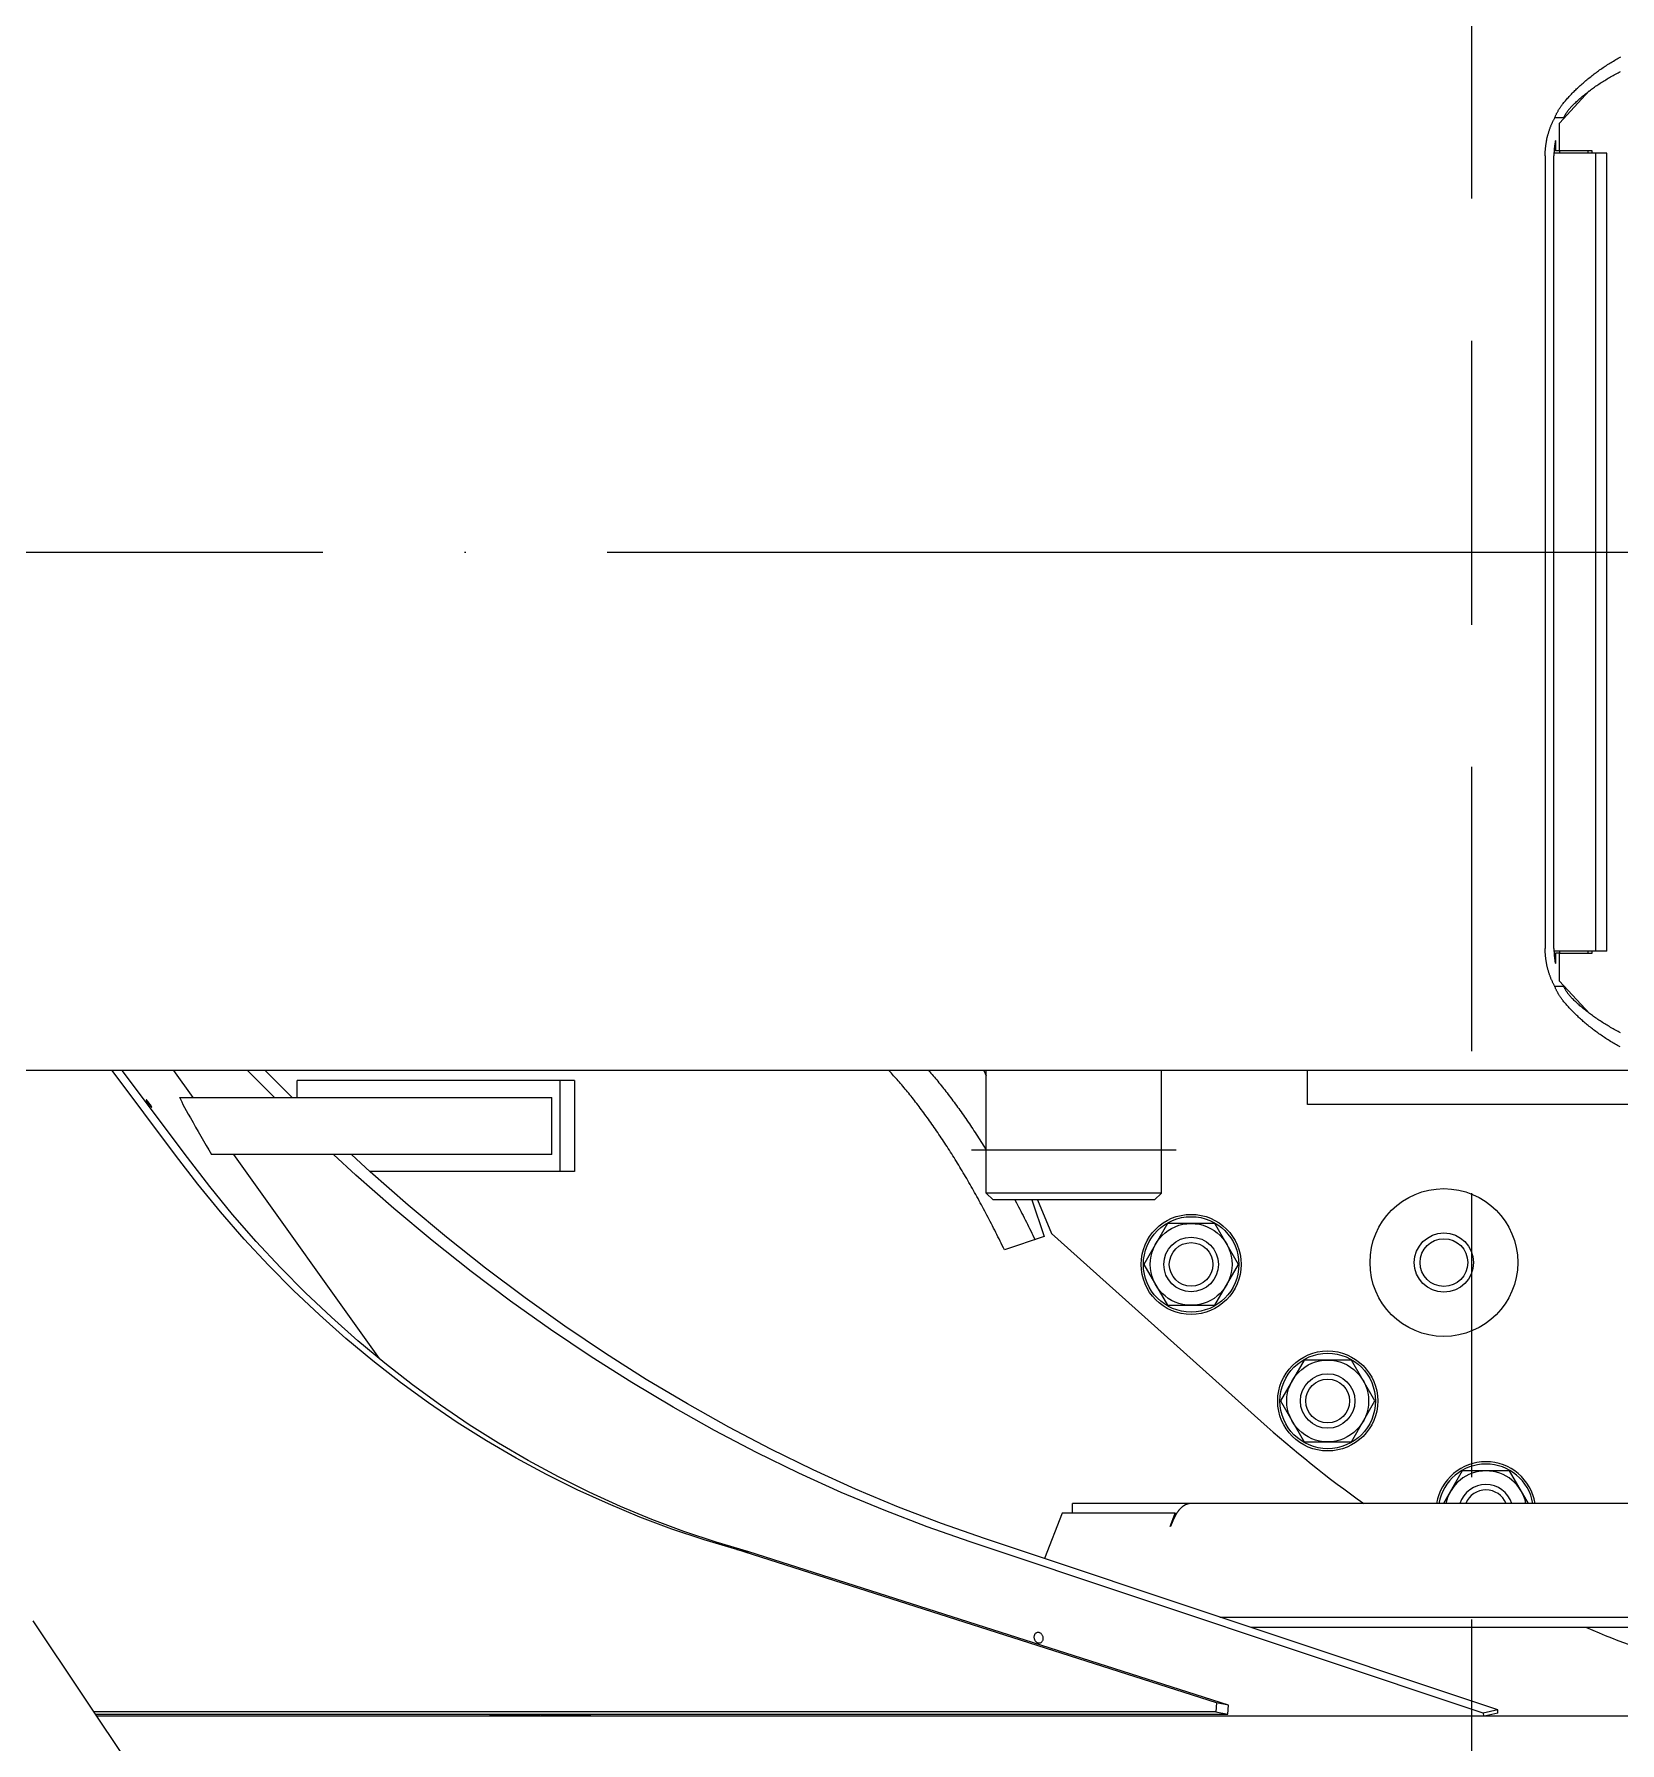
# Model space of a CAD drawing. Header units: millimetres. Extents: x 1084702 to 1166801, y 36632 to 124519.
# Drawn here: x 1097260 to 1097958, y 57961 to 58713 of the extents above; entities that cross this region are included whole.
import ezdxf

# ---------------------------------------------------------------- set-up
doc = ezdxf.new("R2010")
doc.units = ezdxf.units.MM
doc.header["$LTSCALE"] = 250
doc.linetypes.add('CENTER', pattern=[3, 2.5, -0.25, 0, -0.25])
doc.linetypes.add('DASHED', pattern=[0.75, 0.5, -0.25])
doc.layers.get('0').update_dxf_attribs({"color": 255})

# ---------------------------------------------------------------- blocks, each defined once
blk = doc.blocks.new('PK65002M m platform_top')
at = {"linetype": 'Continuous'}
for p, q in [((-9152.9, 3422.31), (-9109.2, 3356.88)), ((-9137.12, 3398.68), (-9977.22, 3398.68)), ((-9753.59, 3397.46), (-9748.3, 3398.68)), ((-9747.14, 3397.43), (-9747.25, 3398.68)), ((-9634.77, 3397.97), (-9634.99, 3393.99)), ((-9136.65, 3397.97), (-9634.77, 3397.97)), ((-9629.5, 3396.92), (-9634.77, 3397.97)), ((-9354.44, 3398.12), (-9354.64, 3397.97)), ((-9354.44, 3398.12), (-9332.49, 3398.15)), ((-9332.73, 3397.97), (-9332.49, 3398.15)), ((-9332.49, 3398.15), (-9332.35, 3397.97)), ((-9332.04, 3398.15), (-9332.28, 3397.97)), ((-9332.04, 3398.15), (-9310.02, 3398.18)), ((-9310.3, 3397.97), (-9310.02, 3398.18)), ((-9310.02, 3398.18), (-9309.87, 3397.97)), ((-9280.62, 3398.69), (-9295.09, 3398.69)), ((-9753.59, 3397.46), (-9753.45, 3395.98)), ((-9753.45, 3395.98), (-9747.14, 3397.43)), ((-9753.45, 3395.98), (-9527.71, 3320.69)), ((-9747.14, 3397.43), (-9521.4, 3322.13)), ((-9634.99, 3393.99), (-9629.72, 3392.94)), ((-9634.99, 3393.99), (-9424, 3326.51)), ((-9629.72, 3392.94), (-9629.5, 3396.92)), ((-9629.72, 3392.94), (-9418.73, 3325.46)), ((-9629.5, 3396.92), (-9135.95, 3396.92)), ((-9904.12, 3359.82), (-9645.03, 3359.82)), ((-9631.27, 3355.23), (-9903.78, 3355.23)), ((-9561.84, 3309.49), (-9554.11, 3329.49)), ((-9418.73, 3325.46), (-9424, 3326.51)), ((-9609.34, 3315.4), (-9611.62, 3309.49)), ((-9610.56, 3312.88), (-9609.59, 3315.4)), ((-9609.59, 3315.4), (-9609.34, 3315.4)), ((-9611.98, 3309.94), (-9611.62, 3309.49)), ((-9611.62, 3309.49), (-9561.84, 3309.49)), ((-9566.38, 3309.49), (-9566.38, 3305.2)), ((-9900.05, 3305.2), (-9566.38, 3305.2)), ((-9766.96, 3305.2), (-9758.68, 3290.86)), ((-9737.9, 3290.86), (-9729.62, 3305.2)), ((-9616.16, 3305.8), (-9616.16, 3305.2)), ((-9758.68, 3290.86), (-9737.9, 3290.86)), ((-9689.08, 3278.12), (-9699.47, 3260.12)), ((-9668.29, 3278.12), (-9689.08, 3278.12)), ((-9657.9, 3260.12), (-9668.29, 3278.12)), ((-9557.17, 3186.46), (-9649.29, 3269.04)), ((-9699.47, 3260.12), (-9689.08, 3242.12)), ((-9668.29, 3242.12), (-9657.9, 3260.12)), ((-9689.08, 3242.12), (-9668.29, 3242.12)), ((-9197.32, 3151.68), (-9261.37, 3241.45)), ((-9628.99, 3218.04), (-9639.38, 3200.04)), ((-9608.2, 3218.04), (-9628.99, 3218.04)), ((-9597.81, 3200.04), (-9608.2, 3218.04)), ((-9639.38, 3200.04), (-9628.99, 3182.04)), ((-9608.2, 3182.04), (-9597.81, 3200.04)), ((-9553.94, 3187.83), (-9536.49, 3193.69)), ((-9548.52, 3171.68), (-9553.94, 3187.83)), ((-9628.99, 3182.04), (-9608.2, 3182.04)), ((-9551.05, 3171.68), (-9557.17, 3186.46)), ((-9605.5, 3168.68), (-9602.5, 3171.68)), ((-9605.5, 3168.68), (-9605.5, 3114.68)), ((-9605.5, 3168.68), (-9528.5, 3168.68)), ((-9602.5, 3171.68), (-9531.5, 3171.68)), ((-9528.5, 3168.68), (-9531.5, 3171.68)), ((-9528.5, 3168.68), (-9528.5, 3114.68)), ((-9347.31, 3159.18), (-9257.32, 3159.18)), ((-9347.31, 3119.18), (-9347.31, 3159.18)), ((-9340.93, 3119.18), (-9340.93, 3159.18)), ((-9522, 3149.68), (-9611.96, 3149.68)), ((-9337.35, 3151.68), (-9187.64, 3151.68)), ((-9337.35, 3151.68), (-9337.35, 3126.68)), ((-9177.11, 3153.07), (-9148.38, 3114.68)), ((-9171.84, 3152.03), (-9143.9, 3114.68)), ((-10502, 3129.68), (-9669.85, 3129.68)), ((-9669.85, 3129.68), (-9669.85, 3114.68)), ((-9173.77, 3126.68), (-9337.35, 3126.68)), ((-9225.4, 3126.68), (-9225.4, 3119.18)), ((-9223.09, 3126.68), (-9211.29, 3114.68)), ((-9215.35, 3126.68), (-9203.55, 3114.68)), ((-9170.93, 3114.68), (-9179.49, 3126.68)), ((-9173.77, 3126.73), (-9173.77, 3126.68)), ((-10512, 3114.68), (-8205.31, 3114.68)), ((-9527.48, 3114.68), (-9528.5, 3117.15)), ((-9347.31, 3119.18), (-9225.4, 3119.18)), ((-9780.66, 3075.41), (-9793.79, 3089.59)), ((-9778.55, 3077.68), (-9782.42, 3077.68)), ((-9780.66, 3075.41), (-9780.66, 3063.18)), ((-9778.84, 3063.18), (-9778.84, 3067.69)), ((-9801.41, 3062.18), (-9801.41, 2711.18)), ((-9801.41, 3062.18), (-9796.48, 3062.18)), ((-9796.48, 2711.18), (-9796.48, 3062.18)), ((-9796.48, 3062.18), (-9778.23, 3062.18)), ((-9794.99, 3063.18), (-9794.99, 3062.18)), ((-9780.66, 3063.18), (-9794.99, 3063.18)), ((-9793.17, 3062.18), (-9793.17, 3063.18)), ((-9780.84, 3063.18), (-9780.84, 3062.18)), ((-9780.66, 3063.18), (-9778.84, 3063.18)), ((-9778.21, 3061.04), (-9778.21, 2712.33)), ((-9774.35, 2712.33), (-9774.35, 3061.04)), ((-9801.41, 2711.18), (-9778.23, 2711.18)), ((-9794.99, 2711.18), (-9794.99, 2710.18)), ((-9794.99, 2710.18), (-9780.66, 2710.18)), ((-9793.17, 2710.18), (-9793.17, 2711.18)), ((-9780.84, 2711.18), (-9780.84, 2710.18)), ((-9780.66, 2710.18), (-9778.84, 2710.18)), ((-9780.66, 2710.18), (-9780.66, 2697.94)), ((-9778.84, 2705.68), (-9778.84, 2710.18)), ((-9793.75, 2683.81), (-9780.66, 2697.94)), ((-9782.42, 2695.68), (-9778.55, 2695.68))]:
    blk.add_line(p, q, dxfattribs=at)
at = {"linetype": 'CENTER'}
blk.add_line((-7861.58, 2886.68), (-11156.47, 2886.68), dxfattribs=at)
at = {"linetype": 'Continuous'}
for points in [[(-9295.09, 3398.69), (-9295.42, 3398.69), (-9295.76, 3398.69), (-9296.12, 3398.69), (-9296.49, 3398.68), (-9296.88, 3398.68), (-9297.28, 3398.68), (-9297.69, 3398.68), (-9298.12, 3398.68)], [(-9278.78, 3398.68), (-9278.92, 3398.68), (-9279.09, 3398.68), (-9279.29, 3398.68), (-9279.51, 3398.68), (-9279.76, 3398.69), (-9280.03, 3398.69), (-9280.31, 3398.69), (-9280.62, 3398.69)], [(-9553.4, 3364.28), (-9553.41, 3364.56), (-9553.4, 3364.84), (-9553.36, 3365.11), (-9553.3, 3365.37), (-9553.21, 3365.62), (-9553.1, 3365.84), (-9552.97, 3366.05), (-9552.81, 3366.23), (-9552.65, 3366.39), (-9552.46, 3366.51), (-9552.26, 3366.61), (-9552.05, 3366.68)], [(-9550.95, 3361.88), (-9551.17, 3361.85), (-9551.39, 3361.85), (-9551.61, 3361.88), (-9551.83, 3361.95), (-9552.04, 3362.05), (-9552.25, 3362.17), (-9552.45, 3362.33), (-9552.64, 3362.51), (-9552.81, 3362.72), (-9552.96, 3362.94), (-9553.09, 3363.19), (-9553.2, 3363.45), (-9553.29, 3363.72), (-9553.36, 3364), (-9553.4, 3364.28)], [(-9552.05, 3366.68), (-9551.84, 3366.71), (-9551.62, 3366.71), (-9551.4, 3366.67), (-9551.18, 3366.61), (-9550.96, 3366.51), (-9550.75, 3366.39), (-9550.55, 3366.23), (-9550.37, 3366.05), (-9550.2, 3365.84), (-9550.04, 3365.62), (-9549.91, 3365.37), (-9549.8, 3365.11), (-9549.71, 3364.84), (-9549.65, 3364.56), (-9549.61, 3364.28)], [(-9549.61, 3364.28), (-9549.59, 3364), (-9549.61, 3363.72), (-9549.64, 3363.45), (-9549.71, 3363.19), (-9549.8, 3362.94), (-9549.91, 3362.72), (-9550.04, 3362.51), (-9550.19, 3362.33), (-9550.36, 3362.17), (-9550.54, 3362.05), (-9550.74, 3361.95), (-9550.95, 3361.88)], [(-9424, 3326.51), (-9409.66, 3322.25), (-9395.47, 3317.48), (-9381.42, 3312.23), (-9367.55, 3306.48), (-9353.84, 3300.25), (-9340.33, 3293.54), (-9327.02, 3286.35), (-9313.92, 3278.69), (-9301.04, 3270.58), (-9288.4, 3262), (-9276, 3252.98), (-9263.86, 3243.52), (-9251.98, 3233.63), (-9240.38, 3223.32), (-9229.06, 3212.59), (-9218.04, 3201.46), (-9207.33, 3189.93), (-9196.93, 3178.02), (-9186.85, 3165.73), (-9177.11, 3153.07)], [(-9418.73, 3325.46), (-9404.39, 3321.2), (-9390.2, 3316.44), (-9376.15, 3311.18), (-9362.28, 3305.44), (-9348.57, 3299.2), (-9335.06, 3292.49), (-9321.75, 3285.3), (-9308.65, 3277.65), (-9295.77, 3269.53), (-9283.13, 3260.96), (-9270.73, 3251.94), (-9258.59, 3242.48), (-9246.71, 3232.59), (-9235.11, 3222.27), (-9223.79, 3211.55), (-9212.77, 3200.41), (-9202.06, 3188.88), (-9191.66, 3176.97), (-9181.58, 3164.68), (-9171.84, 3152.03)], [(-9527.71, 3320.69), (-9508.72, 3314.03), (-9489.82, 3306.77), (-9471.01, 3298.89), (-9452.31, 3290.41), (-9433.74, 3281.34), (-9415.3, 3271.67), (-9397.01, 3261.42), (-9378.88, 3250.6), (-9360.92, 3239.2), (-9343.14, 3227.24), (-9325.57, 3214.72), (-9308.2, 3201.66), (-9291.05, 3188.07), (-9274.13, 3173.95), (-9257.46, 3159.3), (-9249.19, 3151.68)], [(-9521.4, 3322.13), (-9502.41, 3315.48), (-9483.51, 3308.21), (-9464.7, 3300.34), (-9446, 3291.86), (-9427.43, 3282.79), (-9408.99, 3273.12), (-9390.7, 3262.87), (-9372.57, 3252.04), (-9354.61, 3240.65), (-9336.83, 3228.68), (-9319.25, 3216.17), (-9301.88, 3203.11), (-9284.74, 3189.52), (-9267.82, 3175.39), (-9251.15, 3160.75), (-9241.31, 3151.68)], [(-9618.7, 3305.2), (-9618.59, 3305.21), (-9618.48, 3305.21), (-9618.37, 3305.21), (-9618.26, 3305.22), (-9618.15, 3305.23), (-9618.04, 3305.24), (-9617.93, 3305.26), (-9617.82, 3305.27), (-9617.72, 3305.29), (-9617.61, 3305.31), (-9617.5, 3305.34), (-9617.39, 3305.36), (-9617.28, 3305.39), (-9617.17, 3305.42), (-9617.07, 3305.45), (-9616.96, 3305.48), (-9616.85, 3305.52), (-9616.74, 3305.56), (-9616.64, 3305.6), (-9616.53, 3305.64), (-9616.42, 3305.68), (-9616.32, 3305.73), (-9616.21, 3305.78), (-9616.1, 3305.83), (-9616, 3305.88), (-9615.89, 3305.94), (-9615.79, 3305.99), (-9615.68, 3306.05), (-9615.58, 3306.11), (-9615.48, 3306.18), (-9615.37, 3306.24), (-9615.27, 3306.31), (-9615.17, 3306.38), (-9615.06, 3306.45), (-9614.96, 3306.52), (-9614.86, 3306.6), (-9614.76, 3306.68), (-9614.66, 3306.76), (-9614.56, 3306.84), (-9614.46, 3306.92), (-9614.36, 3307.01), (-9614.26, 3307.1), (-9614.17, 3307.19), (-9614.07, 3307.28), (-9613.97, 3307.37), (-9613.88, 3307.47), (-9613.78, 3307.56), (-9613.69, 3307.66), (-9613.59, 3307.76), (-9613.5, 3307.87), (-9613.4, 3307.97), (-9613.31, 3308.08), (-9613.22, 3308.19), (-9613.13, 3308.3), (-9613.04, 3308.41), (-9612.95, 3308.52), (-9612.86, 3308.64), (-9612.77, 3308.76), (-9612.68, 3308.88), (-9612.6, 3309), (-9612.51, 3309.12), (-9612.42, 3309.25), (-9612.34, 3309.37), (-9612.26, 3309.5), (-9612.17, 3309.63), (-9612.09, 3309.76), (-9612.01, 3309.9)], [(-9612.01, 3309.9), (-9611.93, 3310.03), (-9611.85, 3310.17), (-9611.77, 3310.3), (-9611.69, 3310.44), (-9611.61, 3310.59), (-9611.54, 3310.73), (-9611.46, 3310.87), (-9611.39, 3311.02), (-9611.31, 3311.17), (-9611.24, 3311.31), (-9611.17, 3311.46), (-9611.09, 3311.62), (-9611.02, 3311.77), (-9610.95, 3311.92), (-9610.89, 3312.08), (-9610.82, 3312.24), (-9610.75, 3312.4), (-9610.69, 3312.56), (-9610.62, 3312.72), (-9610.56, 3312.88)], [(-9541.07, 3171.68), (-9541.23, 3171.97), (-9541.72, 3172.9), (-9542.21, 3173.83), (-9542.71, 3174.77), (-9543.2, 3175.7), (-9543.68, 3176.64), (-9544.17, 3177.59), (-9544.66, 3178.54), (-9545.14, 3179.49), (-9545.63, 3180.44), (-9546.11, 3181.4), (-9546.6, 3182.36), (-9547.08, 3183.32), (-9547.56, 3184.29), (-9548.04, 3185.26), (-9548.52, 3186.23), (-9548.99, 3187.21), (-9549.47, 3188.19), (-9549.94, 3189.17)], [(-9536.49, 3193.69), (-9536.02, 3192.71), (-9535.54, 3191.73), (-9535.07, 3190.76), (-9534.59, 3189.79), (-9534.11, 3188.82), (-9533.64, 3187.86), (-9533.16, 3186.9), (-9532.68, 3185.94), (-9532.19, 3184.99), (-9531.71, 3184.04), (-9531.23, 3183.09), (-9530.74, 3182.15), (-9530.26, 3181.21), (-9529.77, 3180.27), (-9529.28, 3179.34), (-9528.8, 3178.41), (-9528.31, 3177.48), (-9527.82, 3176.56), (-9527.33, 3175.64), (-9526.83, 3174.72), (-9526.34, 3173.81), (-9525.85, 3172.9), (-9525.35, 3172), (-9524.86, 3171.1), (-9524.36, 3170.2), (-9523.87, 3169.3), (-9523.37, 3168.41), (-9522.87, 3167.53), (-9522.37, 3166.64), (-9521.87, 3165.76), (-9521.37, 3164.89), (-9520.87, 3164.02), (-9520.37, 3163.15), (-9519.87, 3162.29), (-9519.37, 3161.43), (-9518.86, 3160.57), (-9518.36, 3159.72), (-9517.85, 3158.87), (-9517.35, 3158.03), (-9516.84, 3157.19), (-9516.34, 3156.36), (-9515.83, 3155.53), (-9515.33, 3154.7), (-9514.82, 3153.88), (-9514.31, 3153.06), (-9513.8, 3152.25), (-9513.29, 3151.44), (-9512.78, 3150.63), (-9512.27, 3149.83), (-9511.77, 3149.03), (-9511.26, 3148.24), (-9510.74, 3147.45), (-9510.23, 3146.67), (-9509.72, 3145.89), (-9509.21, 3145.12), (-9508.7, 3144.35), (-9508.19, 3143.58), (-9507.68, 3142.82), (-9507.17, 3142.07), (-9506.65, 3141.32), (-9506.14, 3140.57), (-9505.63, 3139.83), (-9505.12, 3139.09), (-9504.6, 3138.36), (-9504.09, 3137.63), (-9503.58, 3136.91), (-9503.06, 3136.19), (-9502.55, 3135.48), (-9502.04, 3134.77), (-9501.52, 3134.07), (-9501.01, 3133.37), (-9500.5, 3132.68), (-9499.99, 3131.99), (-9499.47, 3131.31), (-9498.96, 3130.63), (-9498.45, 3129.96), (-9497.93, 3129.29), (-9497.42, 3128.63), (-9496.91, 3127.97), (-9496.4, 3127.32), (-9495.89, 3126.67), (-9495.37, 3126.03), (-9494.86, 3125.39), (-9494.35, 3124.76), (-9493.84, 3124.13), (-9493.33, 3123.51), (-9492.82, 3122.9), (-9492.31, 3122.29), (-9491.8, 3121.68), (-9491.29, 3121.08), (-9490.78, 3120.49), (-9490.27, 3119.9), (-9489.76, 3119.32), (-9489.25, 3118.74), (-9488.75, 3118.17), (-9488.24, 3117.6), (-9487.73, 3117.04), (-9487.22, 3116.48), (-9486.72, 3115.93), (-9486.21, 3115.39), (-9485.71, 3114.85), (-9485.55, 3114.68)], [(-9503.11, 3114.68), (-9503.6, 3115.25), (-9504.11, 3115.84), (-9504.62, 3116.43), (-9505.13, 3117.03), (-9505.64, 3117.63), (-9506.15, 3118.24), (-9506.66, 3118.86), (-9507.17, 3119.48), (-9507.68, 3120.1), (-9508.2, 3120.73), (-9508.71, 3121.37), (-9509.22, 3122.01), (-9509.73, 3122.65), (-9510.24, 3123.31), (-9510.76, 3123.96), (-9511.27, 3124.62), (-9511.78, 3125.29), (-9512.3, 3125.96), (-9512.81, 3126.64), (-9513.32, 3127.32), (-9513.84, 3128.01), (-9514.35, 3128.7), (-9514.86, 3129.4), (-9515.38, 3130.1), (-9515.89, 3130.81), (-9516.4, 3131.52), (-9516.92, 3132.24), (-9517.43, 3132.96), (-9517.95, 3133.69), (-9518.46, 3134.42), (-9518.97, 3135.16), (-9519.49, 3135.9), (-9520, 3136.65), (-9520.51, 3137.4), (-9521.03, 3138.16), (-9521.54, 3138.92), (-9522.05, 3139.68), (-9522.56, 3140.45), (-9523.08, 3141.23), (-9523.59, 3142.01), (-9524.1, 3142.79), (-9524.61, 3143.58), (-9525.12, 3144.37), (-9525.63, 3145.17), (-9526.15, 3145.97), (-9526.66, 3146.78), (-9527.17, 3147.59), (-9527.67, 3148.4), (-9528.18, 3149.22), (-9528.5, 3149.74)], [(-9161.41, 3130.94), (-9161.41, 3130.93), (-9161.41, 3130.9), (-9161.4, 3130.84), (-9161.36, 3130.76), (-9161.31, 3130.65)], [(-9159.01, 3127.93), (-9159.08, 3128.05), (-9159.16, 3128.19), (-9159.26, 3128.35), (-9159.38, 3128.52), (-9159.5, 3128.7), (-9159.63, 3128.89), (-9159.78, 3129.09), (-9159.92, 3129.29), (-9160.07, 3129.49), (-9160.23, 3129.68), (-9160.38, 3129.87), (-9160.52, 3130.05), (-9160.67, 3130.22), (-9160.8, 3130.38), (-9160.93, 3130.52), (-9161.04, 3130.65), (-9161.14, 3130.75), (-9161.23, 3130.83), (-9161.3, 3130.89), (-9161.36, 3130.93), (-9161.39, 3130.94), (-9161.41, 3130.94)], [(-9161.31, 3130.65), (-9161.24, 3130.53), (-9161.15, 3130.39), (-9161.05, 3130.23), (-9160.94, 3130.06), (-9160.82, 3129.88), (-9160.68, 3129.69), (-9160.54, 3129.5), (-9160.39, 3129.3), (-9160.24, 3129.1), (-9160.09, 3128.9), (-9159.94, 3128.71), (-9159.79, 3128.53), (-9159.65, 3128.36), (-9159.52, 3128.2), (-9159.39, 3128.06), (-9159.28, 3127.94), (-9159.17, 3127.83), (-9159.09, 3127.75), (-9159.02, 3127.69), (-9158.96, 3127.65), (-9158.92, 3127.64), (-9158.91, 3127.64)], [(-9158.91, 3127.64), (-9158.9, 3127.65), (-9158.9, 3127.69), (-9158.92, 3127.75), (-9158.96, 3127.83), (-9159.01, 3127.93)], [(-9807.3, 3104.37), (-9806.76, 3104.08), (-9806.23, 3103.78), (-9805.7, 3103.48), (-9805.17, 3103.18), (-9804.65, 3102.87), (-9804.12, 3102.55), (-9803.6, 3102.24), (-9803.08, 3101.92), (-9802.56, 3101.6), (-9802.04, 3101.27), (-9801.53, 3100.94), (-9801.02, 3100.61), (-9800.51, 3100.28), (-9800.01, 3099.94), (-9799.51, 3099.6), (-9799.01, 3099.26), (-9798.52, 3098.92), (-9798.02, 3098.57), (-9797.54, 3098.22), (-9797.05, 3097.87), (-9796.57, 3097.52), (-9796.1, 3097.16), (-9795.62, 3096.81), (-9795.15, 3096.45), (-9794.69, 3096.09), (-9794.23, 3095.72), (-9793.77, 3095.36), (-9793.32, 3094.99), (-9792.87, 3094.63), (-9792.43, 3094.26), (-9791.99, 3093.89), (-9791.56, 3093.52), (-9791.13, 3093.15), (-9790.7, 3092.77), (-9790.28, 3092.4), (-9789.86, 3092.02), (-9789.45, 3091.65), (-9789.05, 3091.27), (-9788.65, 3090.89), (-9788.25, 3090.52), (-9787.86, 3090.14), (-9787.47, 3089.76), (-9787.09, 3089.38), (-9786.71, 3089), (-9786.34, 3088.62), (-9785.98, 3088.24), (-9785.62, 3087.87), (-9785.26, 3087.49), (-9784.91, 3087.11), (-9784.57, 3086.73), (-9784.23, 3086.35), (-9783.89, 3085.97), (-9783.56, 3085.6), (-9783.24, 3085.22), (-9782.92, 3084.84), (-9782.61, 3084.47), (-9782.3, 3084.09)], [(-9807.5, 3098.12), (-9806.95, 3097.83), (-9806.39, 3097.54), (-9805.84, 3097.25), (-9805.3, 3096.96), (-9804.75, 3096.66), (-9804.21, 3096.36), (-9803.67, 3096.06), (-9803.14, 3095.75), (-9802.6, 3095.45), (-9802.08, 3095.14), (-9801.55, 3094.82), (-9801.03, 3094.51), (-9800.52, 3094.19), (-9800.01, 3093.87), (-9799.5, 3093.55), (-9799, 3093.23), (-9798.5, 3092.91), (-9798.01, 3092.58), (-9797.52, 3092.25), (-9797.03, 3091.93), (-9796.56, 3091.6), (-9796.08, 3091.26), (-9795.62, 3090.93), (-9795.15, 3090.6), (-9794.7, 3090.26), (-9794.24, 3089.93), (-9793.8, 3089.59), (-9793.36, 3089.26), (-9792.92, 3088.92), (-9792.49, 3088.58), (-9792.07, 3088.25), (-9791.65, 3087.91), (-9791.24, 3087.57), (-9790.84, 3087.23), (-9790.44, 3086.9), (-9790.04, 3086.56), (-9789.65, 3086.22), (-9789.27, 3085.88), (-9788.89, 3085.55), (-9788.52, 3085.21), (-9788.16, 3084.88), (-9787.8, 3084.54), (-9787.45, 3084.21), (-9787.1, 3083.87), (-9786.76, 3083.54), (-9786.43, 3083.21), (-9786.1, 3082.88)], [(-9782.42, 3077.68), (-9782.51, 3077.88), (-9782.61, 3078.07), (-9782.71, 3078.26), (-9782.81, 3078.46), (-9782.92, 3078.65), (-9783.03, 3078.84), (-9783.13, 3079.02), (-9783.25, 3079.21), (-9783.36, 3079.4), (-9783.48, 3079.58), (-9783.59, 3079.77), (-9783.71, 3079.95), (-9783.84, 3080.13), (-9783.96, 3080.31), (-9784.09, 3080.49), (-9784.22, 3080.67), (-9784.35, 3080.84), (-9784.48, 3081.02), (-9784.62, 3081.19), (-9784.76, 3081.37), (-9784.9, 3081.54), (-9785.04, 3081.71), (-9785.18, 3081.88), (-9785.33, 3082.05), (-9785.48, 3082.22), (-9785.63, 3082.39), (-9785.79, 3082.55), (-9785.94, 3082.72), (-9786.1, 3082.88)], [(-9782.3, 3084.09), (-9782.14, 3083.89), (-9781.98, 3083.7), (-9781.83, 3083.5), (-9781.67, 3083.29), (-9781.52, 3083.09), (-9781.37, 3082.88), (-9781.23, 3082.68), (-9781.08, 3082.47), (-9780.94, 3082.26), (-9780.8, 3082.04), (-9780.66, 3081.83), (-9780.53, 3081.61), (-9780.39, 3081.4), (-9780.26, 3081.18), (-9780.13, 3080.96), (-9780, 3080.73), (-9779.88, 3080.51), (-9779.76, 3080.28), (-9779.63, 3080.05), (-9779.52, 3079.82), (-9779.4, 3079.59), (-9779.29, 3079.36), (-9779.17, 3079.13), (-9779.07, 3078.89), (-9778.96, 3078.65), (-9778.85, 3078.41), (-9778.75, 3078.17), (-9778.65, 3077.93), (-9778.55, 3077.68)], [(-9778.55, 3077.68), (-9778.41, 3077.43), (-9778.28, 3077.17), (-9778.14, 3076.92), (-9778.01, 3076.66), (-9777.88, 3076.4), (-9777.75, 3076.13), (-9777.62, 3075.87), (-9777.5, 3075.61), (-9777.37, 3075.34), (-9777.25, 3075.07), (-9777.14, 3074.8), (-9777.02, 3074.53), (-9776.91, 3074.26), (-9776.8, 3073.98), (-9776.69, 3073.71), (-9776.58, 3073.43), (-9776.48, 3073.16), (-9776.38, 3072.88), (-9776.28, 3072.6), (-9776.18, 3072.32), (-9776.09, 3072.03), (-9776, 3071.75), (-9775.91, 3071.46), (-9775.82, 3071.18), (-9775.74, 3070.89), (-9775.66, 3070.6), (-9775.58, 3070.32), (-9775.5, 3070.03), (-9775.42, 3069.73), (-9775.35, 3069.44), (-9775.28, 3069.15), (-9775.21, 3068.86), (-9775.15, 3068.56), (-9775.09, 3068.27), (-9775.03, 3067.97), (-9774.97, 3067.68), (-9774.91, 3067.38), (-9774.86, 3067.08), (-9774.81, 3066.78), (-9774.77, 3066.48), (-9774.72, 3066.19), (-9774.68, 3065.89), (-9774.64, 3065.59), (-9774.6, 3065.28), (-9774.57, 3064.98), (-9774.53, 3064.68), (-9774.51, 3064.38), (-9774.48, 3064.08), (-9774.45, 3063.77), (-9774.43, 3063.47), (-9774.41, 3063.17), (-9774.4, 3062.86), (-9774.38, 3062.56), (-9774.37, 3062.26), (-9774.36, 3061.95), (-9774.36, 3061.65), (-9774.35, 3061.34), (-9774.35, 3061.04)], [(-9778.23, 3061.95), (-9778.23, 3062.26), (-9778.25, 3062.56), (-9778.26, 3062.86), (-9778.28, 3063.17), (-9778.3, 3063.47), (-9778.32, 3063.77), (-9778.34, 3064.07), (-9778.37, 3064.38), (-9778.4, 3064.68), (-9778.43, 3064.98), (-9778.46, 3065.28), (-9778.5, 3065.58), (-9778.54, 3065.88), (-9778.58, 3066.18), (-9778.63, 3066.48), (-9778.67, 3066.77), (-9778.72, 3067.07), (-9778.78, 3067.37), (-9778.83, 3067.67), (-9778.84, 3067.69)], [(-9778.21, 3061.04), (-9778.21, 3061.34), (-9778.22, 3061.65), (-9778.23, 3061.95)], [(-9778.84, 2705.68), (-9778.84, 2705.68), (-9778.78, 2705.98), (-9778.73, 2706.28), (-9778.68, 2706.58), (-9778.63, 2706.87), (-9778.59, 2707.17), (-9778.54, 2707.47), (-9778.5, 2707.77), (-9778.47, 2708.07), (-9778.43, 2708.38), (-9778.4, 2708.68), (-9778.37, 2708.98), (-9778.34, 2709.28), (-9778.32, 2709.59), (-9778.3, 2709.89), (-9778.28, 2710.19), (-9778.26, 2710.5), (-9778.25, 2710.8), (-9778.23, 2711.11)], [(-9774.35, 2712.33), (-9774.35, 2712.02), (-9774.36, 2711.72), (-9774.36, 2711.41), (-9774.37, 2711.11), (-9774.38, 2710.81), (-9774.4, 2710.5), (-9774.41, 2710.2), (-9774.43, 2709.89), (-9774.45, 2709.59), (-9774.48, 2709.29), (-9774.51, 2708.99), (-9774.54, 2708.68), (-9774.57, 2708.38), (-9774.6, 2708.08), (-9774.64, 2707.78), (-9774.68, 2707.48), (-9774.72, 2707.18), (-9774.77, 2706.88), (-9774.81, 2706.58), (-9774.86, 2706.28), (-9774.92, 2705.99), (-9774.97, 2705.69), (-9775.03, 2705.39), (-9775.09, 2705.1), (-9775.15, 2704.8), (-9775.21, 2704.51), (-9775.28, 2704.22), (-9775.35, 2703.92), (-9775.42, 2703.63), (-9775.5, 2703.34), (-9775.58, 2703.05), (-9775.66, 2702.76), (-9775.74, 2702.47), (-9775.82, 2702.19), (-9775.91, 2701.9), (-9776, 2701.62), (-9776.09, 2701.33), (-9776.18, 2701.05), (-9776.28, 2700.77), (-9776.38, 2700.49), (-9776.48, 2700.21), (-9776.58, 2699.93), (-9776.69, 2699.66), (-9776.8, 2699.38), (-9776.91, 2699.11), (-9777.02, 2698.84), (-9777.14, 2698.57), (-9777.25, 2698.3), (-9777.37, 2698.03), (-9777.5, 2697.76), (-9777.62, 2697.5), (-9777.75, 2697.23), (-9777.88, 2696.97), (-9778.01, 2696.71), (-9778.14, 2696.45), (-9778.28, 2696.19), (-9778.41, 2695.94), (-9778.55, 2695.68)], [(-9778.23, 2711.11), (-9778.23, 2711.41), (-9778.22, 2711.72), (-9778.21, 2712.02), (-9778.21, 2712.33)], [(-9786.1, 2690.49), (-9785.94, 2690.65), (-9785.79, 2690.82), (-9785.63, 2690.98), (-9785.48, 2691.15), (-9785.33, 2691.32), (-9785.18, 2691.49), (-9785.04, 2691.66), (-9784.9, 2691.83), (-9784.76, 2692), (-9784.62, 2692.17), (-9784.48, 2692.35), (-9784.35, 2692.52), (-9784.22, 2692.7), (-9784.09, 2692.88), (-9783.96, 2693.06), (-9783.84, 2693.24), (-9783.71, 2693.42), (-9783.59, 2693.6), (-9783.48, 2693.79), (-9783.36, 2693.97), (-9783.25, 2694.16), (-9783.13, 2694.34), (-9783.03, 2694.53), (-9782.92, 2694.72), (-9782.81, 2694.91), (-9782.71, 2695.1), (-9782.61, 2695.3), (-9782.51, 2695.49), (-9782.42, 2695.68)], [(-9778.55, 2695.68), (-9778.65, 2695.44), (-9778.75, 2695.2), (-9778.85, 2694.96), (-9778.96, 2694.72), (-9779.06, 2694.48), (-9779.17, 2694.24), (-9779.29, 2694.01), (-9779.4, 2693.78), (-9779.52, 2693.54), (-9779.63, 2693.31), (-9779.75, 2693.09), (-9779.88, 2692.86), (-9780, 2692.64), (-9780.13, 2692.41), (-9780.26, 2692.19), (-9780.39, 2691.97), (-9780.53, 2691.75), (-9780.66, 2691.54), (-9780.8, 2691.32), (-9780.94, 2691.11), (-9781.08, 2690.9), (-9781.23, 2690.69), (-9781.37, 2690.48), (-9781.52, 2690.28), (-9781.67, 2690.07), (-9781.83, 2689.87), (-9781.98, 2689.67), (-9782.14, 2689.47), (-9782.3, 2689.28)], [(-9782.3, 2689.28), (-9782.6, 2688.9), (-9782.91, 2688.53), (-9783.23, 2688.16), (-9783.55, 2687.79), (-9783.87, 2687.42), (-9784.2, 2687.04), (-9784.54, 2686.67), (-9784.88, 2686.29), (-9785.23, 2685.92), (-9785.58, 2685.55), (-9785.93, 2685.17), (-9786.29, 2684.8), (-9786.66, 2684.42), (-9787.03, 2684.05), (-9787.4, 2683.68), (-9787.78, 2683.3), (-9788.17, 2682.93), (-9788.56, 2682.56), (-9788.95, 2682.18), (-9789.35, 2681.81), (-9789.76, 2681.44), (-9790.17, 2681.07), (-9790.58, 2680.7), (-9791, 2680.33), (-9791.43, 2679.96), (-9791.86, 2679.59), (-9792.29, 2679.23), (-9792.73, 2678.86), (-9793.17, 2678.5), (-9793.61, 2678.13), (-9794.07, 2677.77), (-9794.52, 2677.41), (-9794.98, 2677.05), (-9795.44, 2676.7), (-9795.91, 2676.34), (-9796.38, 2675.99), (-9796.86, 2675.64), (-9797.34, 2675.29), (-9797.82, 2674.94), (-9798.31, 2674.59), (-9798.8, 2674.25), (-9799.3, 2673.91), (-9799.79, 2673.57), (-9800.3, 2673.23), (-9800.8, 2672.9), (-9801.31, 2672.57), (-9801.82, 2672.24), (-9802.33, 2671.91), (-9802.85, 2671.59), (-9803.37, 2671.27), (-9803.89, 2670.95), (-9804.41, 2670.64), (-9804.94, 2670.33), (-9805.47, 2670.02), (-9806, 2669.72), (-9806.53, 2669.42), (-9807.06, 2669.12), (-9807.59, 2668.83)], [(-9786.1, 2690.49), (-9786.43, 2690.16), (-9786.76, 2689.83), (-9787.1, 2689.49), (-9787.45, 2689.16), (-9787.8, 2688.83), (-9788.16, 2688.49), (-9788.52, 2688.16), (-9788.89, 2687.82), (-9789.27, 2687.48), (-9789.65, 2687.15), (-9790.04, 2686.81), (-9790.44, 2686.47), (-9790.84, 2686.13), (-9791.24, 2685.8), (-9791.65, 2685.46), (-9792.07, 2685.12), (-9792.49, 2684.78), (-9792.92, 2684.45), (-9793.36, 2684.11), (-9793.8, 2683.77), (-9794.24, 2683.44), (-9794.7, 2683.1), (-9795.15, 2682.77), (-9795.62, 2682.44), (-9796.08, 2682.1), (-9796.56, 2681.77), (-9797.03, 2681.44), (-9797.52, 2681.11), (-9798.01, 2680.79), (-9798.5, 2680.46), (-9799, 2680.14), (-9799.5, 2679.81), (-9800.01, 2679.49), (-9800.52, 2679.17), (-9801.03, 2678.86), (-9801.55, 2678.54), (-9802.08, 2678.23), (-9802.6, 2677.92), (-9803.14, 2677.61), (-9803.67, 2677.31), (-9804.21, 2677.01), (-9804.75, 2676.71), (-9805.3, 2676.41), (-9805.84, 2676.11), (-9806.39, 2675.82), (-9806.95, 2675.54), (-9807.5, 2675.25)]]:
    blk.add_lwpolyline(points, dxfattribs=at)
for centre, radius in [((-9678.68, 3260.12), 22), ((-9678.68, 3260.12), 21), ((-9678.68, 3260.12), 18), ((-9678.68, 3260.12), 12), ((-9678.68, 3260.12), 9.6), ((-9729.79, 3199.22), 32.5), ((-9618.6, 3200.04), 22), ((-9618.6, 3200.04), 21), ((-9618.6, 3200.04), 18), ((-9729.78, 3199.22), 13), ((-9729.79, 3199.22), 10.5), ((-9618.6, 3200.04), 12), ((-9618.6, 3200.04), 9.6)]:
    blk.add_circle(centre, radius, dxfattribs=at)
for centre, radius, start, end in [((-9992.04, 2886.68), 513.5, 67.13248, 77.82503), ((-9748.29, 3308.86), 22, 189.6118, 350.3859), ((-9748.29, 3308.86), 21, 190.0718, 349.92257), ((-9748.29, 3308.86), 18, 191.75677, 348.24323), ((-9748.29, 3308.86), 12, 197.85949, 342.14051), ((-9748.29, 3308.86), 9.6, 202.41553, 202.45472), ((-9748.29, 3308.86), 9.6, 202.45472, 337.44332), ((-9748.29, 3308.86), 9.6, 337.44332, 337.58699), ((-9992.04, 2886.68), 513.5, 48.12641, 54.59239)]:
    blk.add_arc(centre, radius, start, end, dxfattribs=at)
for centre, major_axis, start_param, end_param in [((-9196.32, 3123.89), (-219.22, 380.9), -1.56808, -1.525838), ((-9178.77, 3135.34), (-4.98, 8.66), 3.226022, 4.715105)]:
    blk.add_ellipse(centre, major_axis=major_axis, ratio=0.048706, start_param=start_param, end_param=end_param, dxfattribs=at)
blk = doc.blocks.new('1-deck_B4_1')
at = {"linetype": 'DASHED'}
blk.add_line((80129.59, 22919.42), (80129.59, 32519.42), dxfattribs=at)
at = {"linetype": 'CENTER', "rotation": 180}
blk.add_blockref('PK65002M m platform_top', (70387.47, 26963.11), dxfattribs=at)

msp = doc.modelspace()

# ---------------------------------------------------------------- block references
msp.add_blockref('1-deck_B4_1', (1017763.01, 34408.58))

doc.saveas('drawing.dxf')
